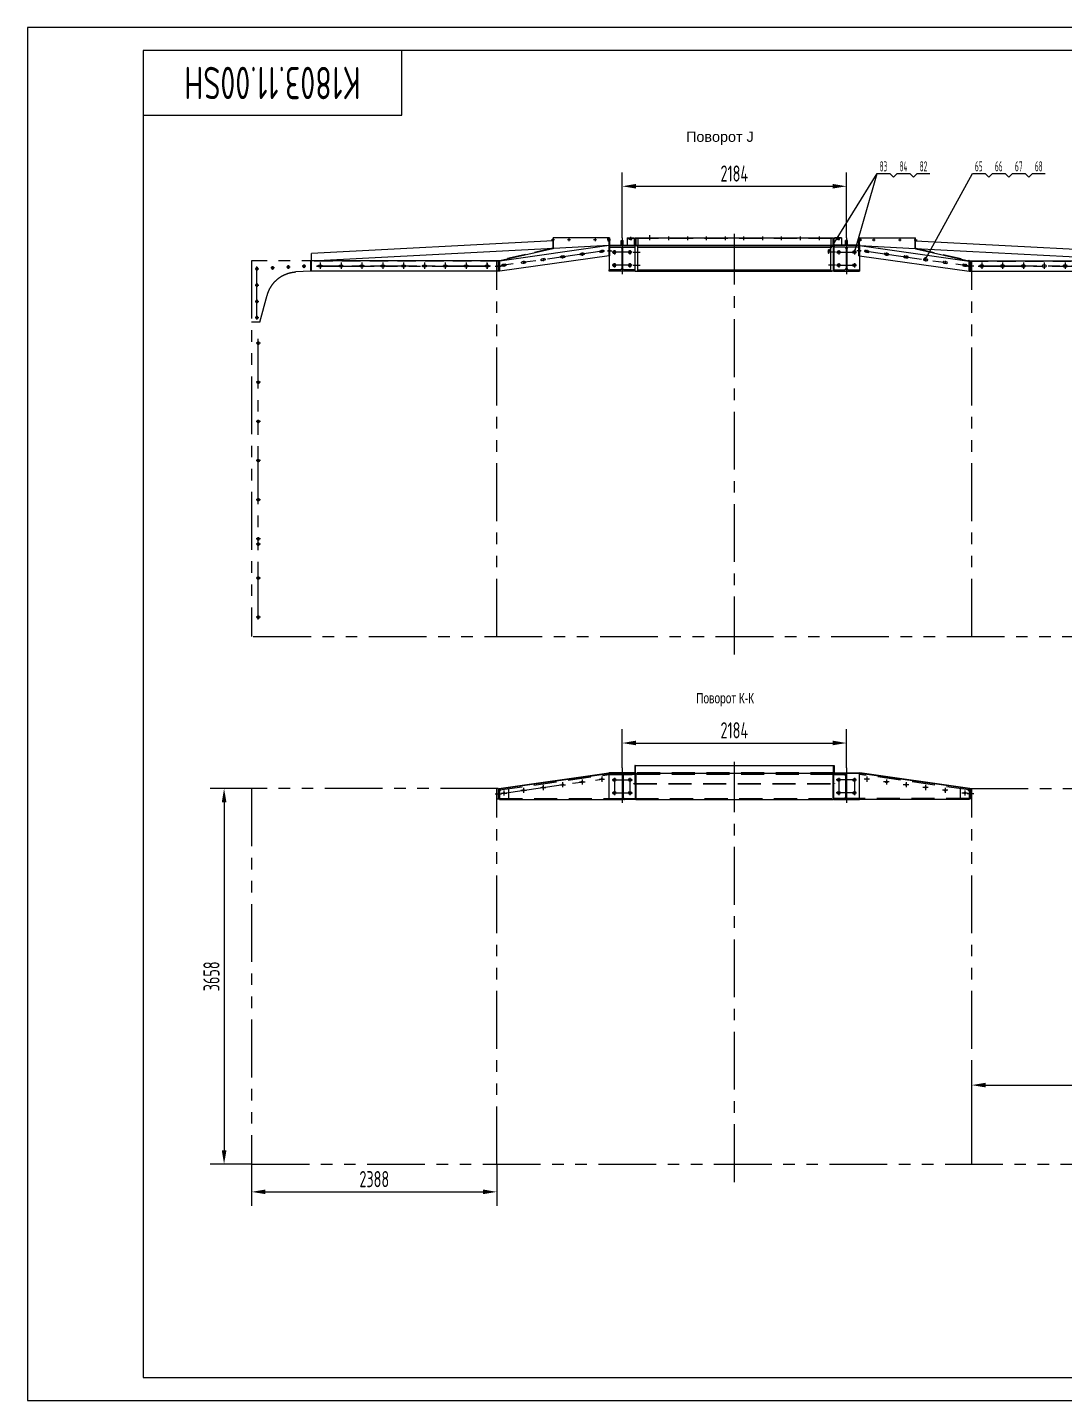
# Model space of a CAD drawing. Header units: millimetres. Extents: x 0 to 18900, y -495 to 13365.
# Drawn here: x 0 to 10096, y 0 to 13365 of the extents above; entities that cross this region are included whole.
import ezdxf
from ezdxf.enums import TextEntityAlignment as Align

# ---------------------------------------------------------------- set-up
doc = ezdxf.new("R2010")
doc.units = ezdxf.units.MM
doc.header["$LTSCALE"] = 450
for name, pattern in [('F', [0.75, 0.5, -0.25]), ('G', [2, 1.25, -0.25, 0.25, -0.25]), ('K', [2.5, 1.25, -0.25, 0.25, -0.25, 0.25, -0.25])]:
    doc.linetypes.add(name, pattern=pattern)
for name, color, linetype in [('01', 7, 'Continuous'), ('02', 1, 'Continuous'), ('04', 2, 'F'), ('05', 4, 'G'), ('07', 6, 'K'), ('08', 1, 'Continuous'), ('11', 3, 'Continuous')]:
    doc.layers.add(name, color=color, linetype=linetype)
doc.styles.get("Standard").update_dxf_attribs({"font": 'isocp', "width": 0.707, "bigfont": 'intecad.shx'})
doc.dimstyles.new('INTE', dxfattribs={"dimscale": 45, "dimtxt": 3.5, "dimasz": 3, "dimexe": 3, "dimexo": 0, "dimgap": 1, "dimtad": 1, "dimdec": 0, "dimdsep": 46, "dimtxsty": 'Standard', "dimcen": 0, "dimclrd": 1, "dimclre": 1, "dimclrt": 3, "dimadec": 4, "dimazin": 0, "dimtfac": 1, "dimtdec": 0, "dimtmove": 0, "dimatfit": 0, "dimfxl": 1, "dimarcsym": 0})

# ---------------------------------------------------------------- blocks, each defined once
blk = doc.blocks.new('16')
at = {"layer": '07', "color": 6, "linetype": 'K'}
for p, q in [((8496, 16975), (8434, 16975)), ((8465, 17026), (10865, 17026)), ((8465, 17026), (8465, 16925)), ((8477, 13368), (8477, 17026)), ((10234, 16975), (8539, 16975)), ((8574, 17009), (8574, 16947)), ((8777, 17009), (8777, 16947)), ((8980, 17009), (8980, 16947)), ((9183, 17009), (9183, 16947)), ((9386, 17009), (9386, 16947)), ((9589, 17009), (9589, 16947)), ((9792, 17009), (9792, 16947)), ((9995, 17009), (9995, 16947)), ((10198, 17009), (10198, 16947)), ((10293, 17026), (10293, 16925)), ((10865, 17026), (10865, 13368)), ((8477, 16925), (10293, 16925)), ((10293, 16925), (10434, 16918)), ((10814, 16453), (10814, 16970)), ((10784, 16427), (10713, 16692)), ((10832, 16473), (10795, 16473)), ((10784, 16427), (10865, 16427)), ((10779, 16224), (10821, 16224)), ((10793, 16229), (10793, 16224)), ((10793, 16219), (10793, 16224)), ((10801, 13533), (10801, 16267)), ((10809, 16229), (10809, 16224)), ((10809, 16219), (10809, 16224)), ((10779, 15843), (10821, 15843)), ((10793, 15848), (10793, 15843)), ((10793, 15838), (10793, 15843)), ((10809, 15848), (10809, 15843)), ((10809, 15838), (10809, 15843)), ((10779, 15462), (10821, 15462)), ((10793, 15467), (10793, 15462)), ((10793, 15457), (10793, 15462)), ((10809, 15467), (10809, 15462)), ((10809, 15457), (10809, 15462)), ((10779, 15081), (10821, 15081)), ((10793, 15086), (10793, 15081)), ((10793, 15076), (10793, 15081)), ((10809, 15086), (10809, 15081)), ((10809, 15076), (10809, 15081)), ((10793, 14705), (10793, 14700)), ((10809, 14705), (10809, 14700)), ((10779, 14700), (10821, 14700)), ((10793, 14695), (10793, 14700)), ((10809, 14695), (10809, 14700)), ((10779, 14319), (10821, 14319)), ((10793, 14324), (10793, 14319)), ((10793, 14314), (10793, 14319)), ((10809, 14324), (10809, 14319)), ((10809, 14314), (10809, 14319)), ((10779, 14268), (10821, 14268)), ((10793, 14273), (10793, 14268)), ((10793, 14263), (10793, 14268)), ((10809, 14273), (10809, 14268)), ((10809, 14263), (10809, 14268)), ((10779, 13938), (10821, 13938)), ((10793, 13943), (10793, 13938)), ((10793, 13933), (10793, 13938)), ((10809, 13943), (10809, 13938)), ((10809, 13933), (10809, 13938)), ((10779, 13557), (10821, 13557)), ((10793, 13562), (10793, 13557)), ((10793, 13552), (10793, 13557)), ((10809, 13562), (10809, 13557)), ((10809, 13552), (10809, 13557))]:
    blk.add_line(p, q, dxfattribs=at)
at = {"layer": '07', "color": 6, "linetype": 'K', "ltscale": 1.25}
for p, q in [((10355, 16991), (10355, 16956)), ((10508, 16983), (10508, 16948)), ((10661, 16975), (10661, 16940)), ((10338, 16973), (10373, 16973)), ((10491, 16965), (10526, 16965)), ((10644, 16957), (10679, 16957)), ((10832, 16949), (10795, 16949)), ((10832, 16790), (10795, 16790)), ((10832, 16631), (10795, 16631))]:
    blk.add_line(p, q, dxfattribs=at)
for centre in [(10355, 16973), (10508, 16965), (10661, 16957)]:
    blk.add_circle(centre, 11, dxfattribs=at)
at = {"layer": '07', "color": 6, "linetype": 'K'}
for centre in [(10814, 16949), (10814, 16790), (10814, 16631), (10814, 16473)]:
    blk.add_circle(centre, 11, dxfattribs=at)
for centre, radius, start, end in [((10418, 16613), 305, 15, 87), ((10801, 16229), 8, 0, 180), ((10801, 16219), 8, 180, 0), ((10801, 15848), 8, 0, 180), ((10801, 15838), 8, 180, 0), ((10801, 15467), 8, 0, 180), ((10801, 15457), 8, 180, 0), ((10801, 15086), 8, 0, 180), ((10801, 15076), 8, 180, 0), ((10801, 14705), 8, 0, 180), ((10801, 14695), 8, 180, 0), ((10801, 14324), 8, 0, 180), ((10801, 14314), 8, 180, 0), ((10801, 14273), 8, 0, 180), ((10801, 14263), 8, 180, 0), ((10801, 13943), 8, 0, 180), ((10801, 13933), 8, 180, 0), ((10801, 13562), 8, 0, 180), ((10801, 13552), 8, 180, 0)]:
    blk.add_arc(centre, radius, start, end, dxfattribs=at)
blk = doc.blocks.new('10')
at = {"ltscale": 0.8}
for p, q in [((8647, 9660), (10999, 9536)), ((8642, 9584), (10999, 9460))]:
    blk.add_line(p, q, dxfattribs=at)
at = {"layer": '01', "ltscale": 0.8}
for p, q in [((8101, 9688), (8642, 9688)), ((8642, 9584), (8642, 9688)), ((8099, 9612), (8099, 9515)), ((8101, 9612), (9167, 9461)), ((8101, 9513), (9167, 9362)), ((10999, 9362), (10999, 9536)), ((9167, 9362), (9167, 9461)), ((9172, 9362), (9172, 9465)), ((9172, 9362), (10999, 9362)), ((10999, 9460), (11001, 9460)), ((10999, 9363), (11001, 9363)), ((11001, 9460), (11001, 9363))]:
    blk.add_line(p, q, dxfattribs=at)
at = {"layer": '01'}
for p, q in [((8101, 9513), (8101, 9688)), ((8101, 9612), (8099, 9612)), ((8101, 9515), (8099, 9515)), ((8159, 9550), (8185, 9546)), ((8161, 9566), (8187, 9562)), ((8350, 9523), (8375, 9519)), ((8352, 9539), (8378, 9535)), ((8540, 9496), (8566, 9492)), ((8542, 9512), (8568, 9508)), ((8731, 9469), (8756, 9465)), ((8733, 9485), (8759, 9481)), ((8921, 9442), (8947, 9438)), ((8923, 9458), (8949, 9454)), ((9112, 9415), (9137, 9411)), ((9114, 9431), (9140, 9427)), ((9303, 9421), (9277, 9421)), ((9277, 9405), (9303, 9405)), ((9506, 9421), (9480, 9421)), ((9480, 9405), (9506, 9405)), ((9709, 9421), (9683, 9421)), ((9683, 9405), (9709, 9405)), ((9912, 9421), (9886, 9421)), ((9886, 9405), (9912, 9405)), ((10115, 9421), (10089, 9421)), ((10089, 9405), (10115, 9405)), ((10318, 9421), (10292, 9421)), ((10292, 9405), (10318, 9405)), ((10521, 9421), (10495, 9421)), ((10495, 9405), (10521, 9405)), ((10724, 9421), (10698, 9421)), ((10698, 9405), (10724, 9405)), ((10927, 9421), (10901, 9421)), ((10901, 9405), (10927, 9405))]:
    blk.add_line(p, q, dxfattribs=at)
at = {"layer": '01', "color": 7, "linetype": 'Continuous', "ltscale": 0.8}
for p, q in [((8642, 9688), (8647, 9688)), ((8647, 9591), (8647, 9688)), ((8101, 9612), (8642, 9584)), ((8650, 9582), (9164, 9464)), ((9167, 9362), (9167, 9459)), ((9167, 9362), (9172, 9362)), ((9172, 9465), (10999, 9465))]:
    blk.add_line(p, q, dxfattribs=at)
at = {"layer": '01'}
for centre, start, end in [((8160, 9558), 81.9331, 261.9331), ((8186, 9554), 261.9331, 81.9331), ((8351, 9531), 81.9331, 261.9331), ((8377, 9527), 261.9331, 81.9331), ((8541, 9504), 81.9331, 261.9331), ((8567, 9500), 261.9331, 81.9331), ((8732, 9477), 81.9331, 261.9331), ((8758, 9473), 261.9331, 81.9331), ((8922, 9450), 81.9331, 261.9331), ((8948, 9446), 261.9331, 81.9331), ((9113, 9423), 81.9331, 261.9331), ((9139, 9419), 261.9331, 81.9331), ((9277, 9413), 90, 270), ((9277, 9413), 90, 270), ((9303, 9413), 270, 90), ((9480, 9413), 90, 270), ((9480, 9413), 90, 270), ((9506, 9413), 270, 90), ((9683, 9413), 90, 270), ((9683, 9413), 90, 270), ((9709, 9413), 270, 90), ((9886, 9413), 90, 270), ((9886, 9413), 90, 270), ((9912, 9413), 270, 90), ((10089, 9413), 90, 270), ((10089, 9413), 90, 270), ((10115, 9413), 270, 90), ((10292, 9413), 90, 270), ((10292, 9413), 90, 270), ((10318, 9413), 270, 90), ((10495, 9413), 90, 270), ((10495, 9413), 90, 270), ((10521, 9413), 270, 90), ((10698, 9413), 90, 270), ((10698, 9413), 90, 270), ((10724, 9413), 270, 90), ((10901, 9413), 90, 270), ((10901, 9413), 90, 270), ((10927, 9413), 270, 90)]:
    blk.add_arc(centre, 8, start, end, dxfattribs=at)
at = {"layer": '01', "color": 7, "linetype": 'Continuous', "ltscale": 0.8}
for centre, radius, start, end in [((8652, 9591), 10, 180, 257.1206), ((9162, 9459), 5, 0, 77.1206)]:
    blk.add_arc(centre, radius, start, end, dxfattribs=at)
at = {"layer": '04', "color": 2, "linetype": 'F', "ltscale": 0.8}
for p, q in [((8651, 9586), (9165, 9469)), ((9172, 9460), (10999, 9460)), ((10999, 9460), (10995, 9460)), ((10995, 9363), (10999, 9363))]:
    blk.add_line(p, q, dxfattribs=at)
for centre, radius, start, end in [((8652, 9591), 5, 180, 257.1206), ((9162, 9459), 10, 0, 77.1206)]:
    blk.add_arc(centre, radius, start, end, dxfattribs=at)
at = {"layer": '05', "color": 4, "linetype": 'G', "ltscale": 0.8}
for p, q in [((8087, 9669), (8115, 9669)), ((8225, 9669), (8253, 9669)), ((8479, 9669), (8507, 9669)), ((8633, 9669), (8661, 9669)), ((8087, 9562), (8115, 9562)), ((9154, 9413), (9188, 9413)), ((9255, 9413), (10948, 9413)), ((9290, 9440), (9290, 9385)), ((9493, 9440), (9493, 9385)), ((9696, 9440), (9696, 9385)), ((9899, 9440), (9899, 9385)), ((10102, 9440), (10102, 9385)), ((10305, 9440), (10305, 9385)), ((10508, 9440), (10508, 9385)), ((10711, 9440), (10711, 9385)), ((10914, 9440), (10914, 9385))]:
    blk.add_line(p, q, dxfattribs=at)
at = {"layer": '05', "color": 4, "linetype": 'G'}
for p, q in [((8239, 9683), (8239, 9655)), ((8493, 9683), (8493, 9655)), ((8146, 9560), (9154, 9417))]:
    blk.add_line(p, q, dxfattribs=at)
at = {"layer": '05', "ltscale": 0.8}
for p, q in [((8173, 9571), (8173, 9541)), ((8364, 9544), (8364, 9514)), ((8554, 9517), (8554, 9487)), ((8745, 9490), (8745, 9460)), ((8935, 9463), (8935, 9433)), ((9126, 9436), (9126, 9406))]:
    blk.add_line(p, q, dxfattribs=at)
at = {"layer": '07', "color": 6, "linetype": 'K', "ltscale": 1.333333}
blk.add_line((9182, 9363), (9194, 9363), dxfattribs=at)
blk = doc.blocks.new('*U6')
at = {"layer": '01'}
for p, q in [((-13, 0), (-13, 12)), ((-13, 12), (0, 12)), ((-13, 7), (0, 7)), ((0, 12), (0, 0)), ((0, -12), (0, 0)), ((-13, 0), (-13, -12)), ((-13, -7), (0, -7)), ((-13, -12), (0, -12))]:
    blk.add_line(p, q, dxfattribs=at)
at = {"layer": '05'}
blk.add_line((-14, 0), (1, 0), dxfattribs=at)
blk = doc.blocks.new('11')
at = {"layer": '02', "linetype": 'Continuous'}
h = blk.add_hatch(dxfattribs=at)
h.set_pattern_fill('_USER', color=1, scale=0.5, angle=45, style=0, double=1, pattern_type=0)
h.set_pattern_definition([(135, (9908.5438, 9024.83607), (0.35355339, 0.35355339), []), (45, (9908.5438, 9024.83607), (0.35355339, -0.35355339), [])])
h.paths.add_polyline_path([(7246, 9612), (7236, 9612), (7236, 9622, 0.414214)])
h = blk.add_hatch(dxfattribs=at)
h.set_pattern_fill('_USER', color=1, scale=0.5, angle=45, style=0, double=1, pattern_type=0)
h.set_pattern_definition([(45, (4812.68927, 9024.83607), (-0.35355339, 0.35355339), []), (135, (4812.68927, 9024.83607), (-0.35355339, -0.35355339), [])])
h.paths.add_polyline_path([(7486, 9612), (7486, 9622, -0.414214), (7476, 9612)])
at = {"layer": '04', "linetype": 'F'}
h = blk.add_hatch(dxfattribs=at)
h.set_pattern_fill('_USER', color=2, scale=0.5, angle=45, style=0, double=1, pattern_type=0)
h.set_pattern_definition([(135, (9762.7264, 8973.6257), (0.35355339, 0.35355339), []), (45, (9762.7264, 8973.6257), (0.35355339, -0.35355339), [])])
h.paths.add_polyline_path([(7486, 9598), (7486, 9593), (7481, 9598)])
for p, q in [((7236, 9622), (7236, 9678)), ((7241, 9622), (7241, 9678)), ((7312, 9688), (7246, 9688)), ((7312, 9683), (7246, 9683)), ((7481, 9622), (7481, 9688)), ((7486, 9688), (7481, 9688)), ((7486, 9622), (7486, 9688)), ((7486, 9612), (7236, 9612)), ((7236, 9612), (7236, 9362)), ((7476, 9617), (7246, 9617)), ((7476, 9612), (7246, 9612)), ((7486, 9612), (7486, 9362)), ((7236, 9362), (7486, 9362))]:
    blk.add_line(p, q)
for centre in [(7285, 9548), (7437, 9548), (7285, 9421), (7437, 9421)]:
    blk.add_circle(centre, 14.2)
for centre, radius, start, end in [((7246, 9678), 10, 90, 180), ((7246, 9678), 5, 90, 180), ((7246, 9622), 10, 180, 270), ((7246, 9622), 5, 180, 270), ((7476, 9622), 10, 270, 0), ((7476, 9622), 5, 270, 0)]:
    blk.add_arc(centre, radius, start, end)
at = {"layer": '01'}
for p, q in [((7246, 9683), (7241, 9678)), ((7312, 9688), (7312, 9617)), ((7351, 9617), (7351, 9662)), ((7371, 9662), (7351, 9662)), ((7371, 9617), (7371, 9662)), ((7236, 9622), (7236, 9612)), ((7246, 9617), (7241, 9622)), ((7486, 9622), (7486, 9612))]:
    blk.add_line(p, q, dxfattribs=at)
at = {"layer": '04', "color": 2, "linetype": 'F'}
for p, q in [((7236, 9612), (7236, 9598)), ((7340, 9598), (7236, 9598)), ((7356, 9582), (7356, 9392)), ((7365, 9582), (7365, 9392)), ((7486, 9598), (7381, 9598)), ((7480, 9511), (7480, 9598)), ((7480, 9598), (7481, 9598)), ((7480, 9511), (7486, 9511)), ((7481, 9598), (7486, 9593)), ((7486, 9598), (7486, 9612)), ((7486, 9593), (7486, 9598)), ((7486, 9511), (7486, 9593)), ((7236, 9376), (7340, 9376)), ((7236, 9376), (7236, 9362)), ((7381, 9376), (7486, 9376)), ((7486, 9362), (7486, 9376))]:
    blk.add_line(p, q, dxfattribs=at)
for centre, start, end in [((7340, 9582), 0, 90), ((7381, 9582), 90, 180), ((7340, 9392), 270, 0), ((7381, 9392), 180, 270)]:
    blk.add_arc(centre, 16, start, end, dxfattribs=at)
at = {"layer": '05', "color": 4, "linetype": 'G'}
for p, q in [((7280, 9696), (7280, 9666)), ((7361, 9686), (7361, 9333)), ((7505, 9669), (7473, 9669)), ((7262, 9548), (7458, 9548)), ((7285, 9569), (7285, 9527)), ((7437, 9569), (7437, 9527)), ((7502, 9562), (7460, 9562)), ((7262, 9421), (7458, 9421)), ((7285, 9442), (7285, 9400)), ((7437, 9442), (7437, 9400))]:
    blk.add_line(p, q, dxfattribs=at)
at = {"layer": '01', "xscale": -1, "rotation": 270}
blk.add_blockref('*U6', (7280, 9683), dxfattribs=at)
at = {"layer": '01', "xscale": -1}
blk.add_blockref('*U6', (7486, 9669), dxfattribs=at)
blk = doc.blocks.new('*D8')
at = {"layer": '08', "color": 1, "lineweight": -2}
for p, q in [((5789, 11316), (5789, 11954)), ((7973, 11316), (7973, 11954)), ((5924, 11819), (7838, 11819))]:
    blk.add_line(p, q, dxfattribs=at)
at = {"layer": '08', "color": 1}
for points in [[(5924, 11842), (5924, 11797), (5789, 11819)], [(7838, 11842), (7838, 11797), (7973, 11819)]]:
    blk.add_solid(points, dxfattribs=at)
at = {"layer": 'Defpoints', "color": 0}
for p in [(7973, 11819), (5789, 11316), (7973, 11316)]:
    blk.add_point(p, dxfattribs=at)
at = {"layer": '08', "color": 3, "insert": (6881, 11943), "char_height": 157.5, "attachment_point": 5}
blk.add_mtext('2184', dxfattribs=at)
blk = doc.blocks.new('*D9')
at = {"layer": '08', "color": 1, "lineweight": -2}
for p, q in [((5789, 6159), (5789, 6535)), ((7973, 6159), (7973, 6535)), ((5924, 6400), (7838, 6400))]:
    blk.add_line(p, q, dxfattribs=at)
at = {"layer": '08', "color": 1}
for points in [[(5924, 6423), (5924, 6378), (5789, 6400)], [(7838, 6423), (7838, 6378), (7973, 6400)]]:
    blk.add_solid(points, dxfattribs=at)
at = {"layer": 'Defpoints', "color": 0}
for p in [(7973, 6400), (5789, 6159), (7973, 6159)]:
    blk.add_point(p, dxfattribs=at)
at = {"layer": '08', "color": 3, "insert": (6881, 6524), "char_height": 157.5, "attachment_point": 5}
blk.add_mtext('2184', dxfattribs=at)
blk = doc.blocks.new('*D10')
at = {"layer": '08', "color": 1, "lineweight": -2}
for p, q in [((2182, 5958), (1779, 5958)), ((1914, 5823), (1914, 2435)), ((2182, 2300), (1779, 2300))]:
    blk.add_line(p, q, dxfattribs=at)
at = {"layer": '08', "color": 1}
for points in [[(1892, 5823), (1937, 5823), (1914, 5958)], [(1892, 2435), (1937, 2435), (1914, 2300)]]:
    blk.add_solid(points, dxfattribs=at)
at = {"layer": 'Defpoints', "color": 0}
for p in [(2182, 5958), (1914, 2300), (2182, 2300)]:
    blk.add_point(p, dxfattribs=at)
at = {"layer": '08', "color": 3, "insert": (1791, 4129), "char_height": 157.5, "attachment_point": 5, "rotation": 90}
blk.add_mtext('3658', dxfattribs=at)
blk = doc.blocks.new('*D12')
at = {"layer": '08', "color": 1, "lineweight": -2}
for p, q in [((2182, 2300), (2182, 1896)), ((4570, 2300), (4570, 1896)), ((2317, 2031), (4435, 2031))]:
    blk.add_line(p, q, dxfattribs=at)
at = {"layer": '08', "color": 1}
for points in [[(2317, 2054), (2317, 2009), (2182, 2031)], [(4435, 2054), (4435, 2009), (4570, 2031)]]:
    blk.add_solid(points, dxfattribs=at)
at = {"layer": 'Defpoints', "color": 0}
for p in [(2182, 2300), (4570, 2300), (4570, 2031)]:
    blk.add_point(p, dxfattribs=at)
at = {"layer": '08', "color": 3, "insert": (3376, 2155), "char_height": 157.5, "attachment_point": 5}
blk.add_mtext('2388', dxfattribs=at)
blk = doc.blocks.new('*D13')
at = {"layer": '08', "color": 1, "lineweight": -2}
for p, q in [((9192, 2300), (9192, 3205)), ((11580, 2300), (11580, 3205)), ((9327, 3070), (11445, 3070))]:
    blk.add_line(p, q, dxfattribs=at)
at = {"layer": '08', "color": 1}
for points in [[(9327, 3093), (9327, 3048), (9192, 3070)], [(11445, 3093), (11445, 3048), (11580, 3070)]]:
    blk.add_solid(points, dxfattribs=at)
at = {"layer": 'Defpoints', "color": 0}
for p in [(11580, 3070), (9192, 2300), (11580, 2300)]:
    blk.add_point(p, dxfattribs=at)
at = {"layer": '08', "color": 3, "insert": (10386, 3194), "char_height": 157.5, "attachment_point": 5}
blk.add_mtext('2388', dxfattribs=at)
blk = doc.blocks.new('*U31', base_point=(251.96, 168.31))
at = {"layer": '01'}
for p, q in [((251.96, 168.31), (251.96, 182.31)), ((195.96, 168.31), (251.96, 168.31))]:
    blk.add_line(p, q, dxfattribs=at)
blk = doc.blocks.new('*U32')
at = {"layer": '04'}
blk.add_blockref('*U31', (0, 0), dxfattribs=at)
blk = doc.blocks.new('*U33')
at = {"layer": '01'}
for points in [[(415, 292), (25, 292)], [(25, 292), (25, 5)], [(415, 5), (415, 292)], [(25, 5), (415, 5)]]:
    blk.add_lwpolyline(points, dxfattribs=at)
at = {"layer": '02'}
for points in [[(420, 297), (0, 297)], [(0, 297), (0, 0)], [(420, 0), (420, 297)], [(0, 0), (420, 0)]]:
    blk.add_lwpolyline(points, dxfattribs=at)

msp = doc.modelspace()

# ---------------------------------------------------------------- hatches: boundary and pattern name
at = {"layer": '02', "linetype": 'Continuous'}
h = msp.add_hatch(dxfattribs=at)
h.set_pattern_fill('_USER', color=1, angle=45, style=0, double=1, pattern_type=0)
h.set_pattern_definition([(45, (5392.1438, 9397.7393), (-0.7071068, 0.7071068), []), (135, (5392.1438, 9397.7393), (-0.7071068, -0.7071068), [])])
h.paths.add_polyline_path([(5916.4, 11236.9), (5921.4, 11241.9), (5916.4, 11241.9)])
h.paths.add_polyline_path([(5941.4, 11231.9), (5941.4, 11241.9), (5931.4, 11241.9)])
h.paths.add_polyline_path([(5931.4, 10991.9), (5941.4, 10991.9), (5941.4, 11001.9)])
h = msp.add_hatch(dxfattribs=at)
h.set_pattern_fill('_USER', color=1, angle=45, style=0, double=1, pattern_type=0)
h.set_pattern_definition([(135, (8370.5653, 9397.7393), (0.7071068, 0.7071068), []), (45, (8370.5653, 9397.7393), (0.7071068, -0.7071068), [])])
h.paths.add_polyline_path([(7846.4, 11236.9), (7841.4, 11241.9), (7846.4, 11241.9)])
h.paths.add_polyline_path([(7821.4, 11231.9), (7821.4, 11241.9), (7831.4, 11241.9)])
h.paths.add_polyline_path([(7831.4, 10991.9), (7821.4, 10991.9), (7821.4, 11001.9)])

# ---------------------------------------------------------------- linework, layer by layer
for p, q in [((5916.4, 11317.9), (7846.4, 11317.9)), ((5916.4, 11241.9), (5916.4, 11317.9)), ((5916.4, 11241.9), (7821.4, 11241.9)), ((5921.4, 11241.9), (5916.4, 11236.9)), ((5916.4, 10991.9), (5916.4, 11236.9)), ((5921.4, 11241.9), (5931.4, 11241.9)), ((5941.4, 11231.9), (5931.4, 11241.9)), ((5941.4, 10991.9), (5941.4, 11241.9)), ((5941.4, 11001.9), (5941.4, 11231.9)), ((5941.4, 11227.9), (7821.4, 11227.9)), ((5941.4, 11140.9), (5941.4, 11227.9)), ((7846.4, 11241.9), (5973.4, 11241.9)), ((7821.4, 10991.9), (7821.4, 11241.9)), ((7821.4, 11231.9), (7831.4, 11241.9)), ((7821.4, 11001.9), (7821.4, 11231.9)), ((7821.4, 11140.9), (7821.4, 11227.9)), ((7841.4, 11241.9), (7831.4, 11241.9)), ((7841.4, 11241.9), (7846.4, 11236.9)), ((7846.4, 11241.9), (7846.4, 11317.9)), ((7846.4, 10991.9), (7846.4, 11236.9)), ((5916.4, 10991.9), (7821.4, 10991.9)), ((5916.4, 10991.9), (5931.4, 10991.9)), ((5941.4, 11001.9), (5931.4, 10991.9)), ((5941.4, 11005.9), (7821.4, 11005.9)), ((7821.4, 11001.9), (7831.4, 10991.9)), ((7846.4, 10991.9), (7821.4, 10991.9)), ((4589.1, 5952.7), (5660.8, 6104.5)), ((5662.4, 6098.6), (5656.4, 6103.9)), ((7846.4, 6104.5), (5916.4, 6104.5)), ((5921.4, 6104.5), (5916.4, 6099.5)), ((5916.4, 6099.5), (5916.4, 5855.5)), ((5921.4, 6104.5), (5921.4, 5850.5)), ((7841.4, 6104.5), (7841.4, 5850.5)), ((7841.4, 6104.5), (7846.4, 6099.5)), ((8100.4, 6098.6), (8106.3, 6103.9)), ((9173.7, 5952.7), (8101.9, 6104.5)), ((4600.2, 5954.3), (4594.4, 5948.5)), ((4594.4, 5948.5), (4594.4, 5850.5)), ((9162.5, 5954.3), (9168.4, 5948.5)), ((9168.4, 5952.5), (9168.4, 5850.5)), ((4594.4, 5850.5), (5783.4, 5850.5)), ((5921.4, 5850.5), (5916.4, 5855.5)), ((5921.4, 5850.5), (7841.4, 5850.5)), ((7841.4, 5850.5), (7846.4, 5855.5)), ((9168.4, 5850.5), (7979.4, 5850.5))]:
    msp.add_line(p, q)
at = {"layer": '01'}
for p, q in [((5916.4, 11236.9), (5916.4, 11241.9)), ((7846.4, 11241.9), (7846.4, 11236.9)), ((5916.4, 6180.5), (7846.4, 6180.5)), ((5660.8, 6104.5), (5916.4, 6104.5)), ((5662.4, 5850.5), (5662.4, 6104.5)), ((5916.4, 6104.5), (5916.4, 5850.5)), ((8101.9, 6104.5), (7846.4, 6104.5)), ((7846.4, 6104.5), (7846.4, 5850.5)), ((8100.4, 5850.5), (8100.4, 6104.5)), ((4582.4, 5952.5), (4582.4, 5855.5)), ((4582.4, 5952.5), (4594.4, 5952.5)), ((4594.4, 5952.5), (4594.4, 5855.5)), ((9180.4, 5952.5), (9168.4, 5952.5)), ((9180.4, 5952.5), (9180.4, 5855.5)), ((4582.4, 5855.5), (4594.4, 5855.5)), ((5916.4, 5850.5), (5662.4, 5850.5)), ((7846.4, 5850.5), (8100.4, 5850.5)), ((9180.4, 5855.5), (9168.4, 5855.5))]:
    msp.add_line(p, q, dxfattribs=at)
at = {"layer": '01', "color": 7, "linetype": 'Continuous'}
for p, q in [((5911.4, 6180.5), (5911.4, 6114.5)), ((5916.4, 6180.5), (5911.4, 6180.5)), ((5915.1, 6104.5), (5915.1, 6180.5)), ((5916.4, 6180.5), (5916.4, 6104.5)), ((7846.4, 6180.5), (7846.4, 6104.5)), ((7846.4, 6180.5), (7851.4, 6180.5)), ((7847.6, 6104.5), (7847.6, 6180.5)), ((7851.4, 6180.5), (7851.4, 6114.5)), ((4588.4, 5957.7), (5660.5, 6109.5)), ((5906.4, 6109.5), (5660.5, 6109.5)), ((7856.4, 6109.5), (8102.2, 6109.5)), ((9174.4, 5957.7), (8102.2, 6109.5)), ((4588.4, 5957.7), (4589.1, 5952.7)), ((9174.4, 5957.7), (9173.7, 5952.7))]:
    msp.add_line(p, q, dxfattribs=at)
for centre, radius in [((5400.4, 6021.3), 8), ((5590.9, 6048.3), 8), ((7897.4, 6041.5), 14.5), ((8171.9, 6048.3), 8), ((8362.4, 6021.3), 8), ((4638.4, 5913.3), 8), ((4828.9, 5940.3), 8), ((5019.4, 5967.3), 8), ((5209.9, 5994.3), 8), ((7897.4, 5914.5), 14.5), ((8552.9, 5994.3), 8), ((8743.4, 5967.3), 8), ((8933.9, 5940.3), 8), ((9124.4, 5913.3), 8)]:
    msp.add_circle(centre, radius, dxfattribs=at)
at = {"layer": '01'}
for centre in [(5713.4, 6041.5), (5865.4, 6041.5), (8049.4, 6041.5), (5713.4, 5914.5), (5865.4, 5914.5), (8049.4, 5914.5)]:
    msp.add_circle(centre, 14.5, dxfattribs=at)
at = {"layer": '01', "color": 7, "linetype": 'Continuous'}
for centre, radius, start, end in [((5906.4, 6114.5), 5, 270, 0), ((5906.4, 6114.5), 10, 270, 330.52733), ((7856.4, 6114.5), 10, 209.47267, 270), ((7856.4, 6114.5), 5, 180, 270)]:
    msp.add_arc(centre, radius, start, end, dxfattribs=at)
at = {"layer": '02', "color": 1, "linetype": 'Continuous'}
msp.add_line((7799.1, 11177.9), (8270.9, 11943.8), dxfattribs=at)
at = {"layer": '02'}
for p, q in [((8051.9, 11175.6), (8270.9, 11943.8)), ((8270.9, 11943.8), (8394.9, 11943.8)), ((8394.9, 11943.8), (8430.2, 11908.4)), ((8430.2, 11908.4), (8465.6, 11943.8)), ((8465.6, 11943.8), (8589.6, 11943.8)), ((8589.6, 11943.8), (8624.9, 11908.4)), ((8624.9, 11908.4), (8660.3, 11943.8)), ((8660.3, 11943.8), (8784.3, 11943.8)), ((8739.9, 11104.1), (9198.5, 11943.8)), ((9198.5, 11943.8), (9322.5, 11943.8)), ((9322.5, 11943.8), (9357.8, 11908.4)), ((9357.8, 11908.4), (9393.2, 11943.8)), ((9393.2, 11943.8), (9517.2, 11943.8)), ((9517.2, 11943.8), (9552.5, 11908.4)), ((9552.5, 11908.4), (9587.9, 11943.8)), ((9587.9, 11943.8), (9711.9, 11943.8)), ((9711.9, 11943.8), (9747.2, 11908.4)), ((9747.2, 11908.4), (9782.6, 11943.8)), ((9782.6, 11943.8), (9906.6, 11943.8))]:
    msp.add_line(p, q, dxfattribs=at)
at = {"layer": '04', "color": 2, "linetype": 'F'}
for p, q in [((5916.4, 11312.9), (7846.4, 11312.9)), ((5916.4, 11246.9), (7846.4, 11246.9)), ((5922.4, 11312.9), (5922.4, 11246.9)), ((5942.4, 11312.9), (5942.4, 11246.9)), ((7820.4, 11312.9), (7820.4, 11246.9)), ((7840.4, 11312.9), (7840.4, 11246.9)), ((4594.4, 5943.4), (5662.4, 6094.6)), ((5662.4, 6092.5), (5662.4, 6104.5)), ((5662.4, 6092.5), (5929.4, 6092.5)), ((5789.4, 6081.5), (5789.4, 5873.5)), ((5799.4, 6081.5), (5799.4, 5873.5)), ((5916.4, 6094.5), (5812.4, 6094.5)), ((5915.1, 6007.5), (5915.1, 6104.5)), ((7846.4, 6109.5), (5916.4, 6109.5)), ((7846.4, 6094.5), (5916.4, 6094.5)), ((5929.4, 6104.5), (5929.4, 6092.5)), ((7846.4, 6094.5), (7950.4, 6094.5)), ((7847.6, 6007.5), (7847.6, 6104.5)), ((7963.4, 6081.5), (7963.4, 5873.5)), ((7973.4, 6081.5), (7973.4, 5873.5)), ((9168.4, 5943.4), (8100.4, 6094.6)), ((4607.4, 5945.2), (4594.4, 5932.2)), ((4683.4, 5956), (4683.4, 5850.5)), ((5903.2, 6007.5), (7859.6, 6007.5)), ((5903.2, 6002.5), (5903.2, 6007.5)), ((5903.2, 6002.5), (7859.6, 6002.5)), ((7859.6, 6002.5), (7859.6, 6007.5)), ((9079.4, 5956), (9079.4, 5850.5)), ((9155.4, 5945.2), (9168.4, 5932.2)), ((4607.4, 5850.5), (4594.4, 5863.5)), ((4594.4, 5860.5), (5783.4, 5860.5)), ((5783.4, 5860.5), (5783.4, 5850.5)), ((5812.4, 5860.5), (5916.4, 5860.5)), ((5916.4, 5860.5), (7846.4, 5860.5)), ((7950.4, 5860.5), (7846.4, 5860.5)), ((9168.4, 5860.5), (7979.4, 5860.5)), ((9155.4, 5850.5), (9168.4, 5863.5))]:
    msp.add_line(p, q, dxfattribs=at)
for centre, radius, start, end in [((5812.4, 6081.5), 23, 90, 180), ((5812.4, 6081.5), 13, 90, 180), ((7950.4, 6081.5), 23, 0, 90), ((7950.4, 6081.5), 13, 0, 90), ((5812.4, 5873.5), 23, 180, 270), ((5812.4, 5873.5), 13, 180, 270), ((7950.4, 5873.5), 23, 270, 0), ((7950.4, 5873.5), 13, 270, 0)]:
    msp.add_arc(centre, radius, start, end, dxfattribs=at)
at = {"layer": '05', "color": 4, "linetype": 'G'}
for p, q in [((6056.4, 11343.9), (6056.4, 11294.1)), ((6240.4, 11331.9), (6240.4, 11294.1)), ((6424.4, 11331.9), (6424.4, 11294.1)), ((6608.4, 11331.9), (6608.4, 11294.1)), ((6792.4, 11331.9), (6792.4, 11294.1)), ((6881.4, 7262.4), (6881.4, 11354.9)), ((6970.4, 11331.9), (6970.4, 11294.1)), ((7154.4, 11331.9), (7154.4, 11294.1)), ((7338.4, 11331.9), (7338.4, 11294.1)), ((7522.4, 11331.9), (7522.4, 11294.1)), ((7706.4, 11331.9), (7706.4, 11294.1)), ((5896, 11177.9), (5963.6, 11177.9)), ((7866.7, 11177.9), (7799.1, 11177.9)), ((5896, 11050.9), (5963.6, 11050.9)), ((7866.7, 11050.9), (7799.1, 11050.9)), ((5789.4, 6159.5), (5789.4, 5817.6)), ((6881.4, 2126), (6881.4, 6218.4)), ((7973.4, 6159.5), (7973.4, 5817.6)), ((4638.4, 5913.3), (5590.9, 6048.3)), ((5209.9, 6019.3), (5209.9, 5969.2)), ((5400.4, 6046.3), (5400.4, 5996.2)), ((5590.9, 6073.3), (5590.9, 6023.2)), ((5694.5, 6041.5), (5888.7, 6041.5)), ((5713.4, 6061.5), (5713.4, 5891.5)), ((5865.4, 6061.5), (5865.4, 5891.5)), ((8068.2, 6041.5), (7874, 6041.5)), ((7897.4, 6061.5), (7897.4, 5891.5)), ((8049.4, 6061.5), (8049.4, 5891.5)), ((8171.9, 6073.3), (8171.9, 6023.2)), ((8362.4, 6046.3), (8362.4, 5996.2)), ((8552.9, 6019.3), (8552.9, 5969.2)), ((4563.6, 5906.5), (4613.5, 5906.5)), ((4638.4, 5938.3), (4638.4, 5888.2)), ((4828.9, 5965.3), (4828.9, 5915.2)), ((5019.4, 5992.3), (5019.4, 5942.2)), ((5694.5, 5914.5), (5888.7, 5914.5)), ((8068.2, 5914.5), (7874, 5914.5)), ((8743.4, 5992.3), (8743.4, 5942.2)), ((8933.9, 5965.3), (8933.9, 5915.2)), ((9124.4, 5938.3), (9124.4, 5888.2)), ((9199.1, 5906.5), (9149.2, 5906.5))]:
    msp.add_line(p, q, dxfattribs=at)
at = {"layer": '05'}
for p, q in [((5374.5, 6021.3), (5427.9, 6021.3)), ((5565, 6048.3), (5618.4, 6048.3)), ((8197.7, 6048.3), (8144.3, 6048.3)), ((8388.2, 6021.3), (8334.8, 6021.3)), ((4612.5, 5913.3), (4665.9, 5913.3)), ((4803, 5940.3), (4856.4, 5940.3)), ((4993.5, 5967.3), (5046.9, 5967.3)), ((5184, 5994.3), (5237.4, 5994.3)), ((8578.7, 5994.3), (8525.3, 5994.3)), ((8769.2, 5967.3), (8715.8, 5967.3)), ((8959.7, 5940.3), (8906.3, 5940.3)), ((9150.2, 5913.3), (9096.8, 5913.3))]:
    msp.add_line(p, q, dxfattribs=at)
at = {"layer": '07', "color": 6, "linetype": 'K'}
for p, q in [((2198.5, 7436), (11580.4, 7436)), ((4582.4, 5957.6), (2182.4, 5957.6)), ((2182.4, 5957.6), (2182.4, 2299.6)), ((4551.6, 5906.5), (4613.5, 5906.5)), ((4570.4, 2299.6), (4570.4, 5957.6)), ((4582.4, 5957.6), (4582.4, 5856.5)), ((9211.1, 5906.5), (9149.2, 5906.5)), ((9180.4, 5957.6), (11580.4, 5957.6)), ((9180.4, 5957.6), (9180.4, 5856.5)), ((9192.4, 2299.6), (9192.4, 5957.6)), ((4570.4, 5856.5), (4582.4, 5856.5)), ((9192.4, 5856.5), (9180.4, 5856.5)), ((2182.4, 2299.6), (11580.4, 2299.6))]:
    msp.add_line(p, q, dxfattribs=at)

# ---------------------------------------------------------------- block references
at = {"xscale": -1}
for name, p in [('10', (13763.8, 1629.7)), ('11', (13150, 1629.7))]:
    msp.add_blockref(name, p, dxfattribs=at)
for name, p in [('11', (612.7, 1629.7)), ('10', (-1.1, 1629.7))]:
    msp.add_blockref(name, p)
at = {"layer": '01', "xscale": 45, "yscale": 45, "zscale": 45}
msp.add_blockref('*U33', (0, 0), dxfattribs=at)
at = {"layer": '01', "xscale": 45, "yscale": 45}
msp.add_blockref('*U32', (3645, 12510), dxfattribs=at)
at = {"layer": '01', "xscale": -1}
msp.add_blockref('16', (13047.4, -5932.1), dxfattribs=at)
at = {"layer": '01'}
msp.add_blockref('16', (715.3, -5932.1), dxfattribs=at)

# ---------------------------------------------------------------- texts
at = {"layer": '01', "char_height": 100, "attachment_point": 1}
for s, insert in [('{\\fArial|b0|i0|c204|p34;\\W1;\\C3;Поворот \\fArial|b0|i0|c0|p34;J}', (6411.7, 12351.5)), ('{\\fArial|b0|i0|c204|p34;\\C3;Поворот К-К}', (6509.3, 6886.4))]:
    msp.add_mtext(s, dxfattribs=dict(at, insert=insert))
at = {"layer": '02', "width": 0.605172}
for p, p2 in [((7786.5, 11159), (7810.5, 11159)), ((8039.9, 11155.6), (8063.9, 11155.6)), ((8727.9, 11084.1), (8751.9, 11084.1))]:
    msp.add_text('●', height=40, dxfattribs=at).set_placement(p, p2, align=Align.FIT)
at = {"layer": '11', "width": 0.693499}
msp.add_text('K1803.11.00SH', height=315, rotation=180, dxfattribs=at).set_placement((3243, 12982.5), (1527, 12982.5), align=Align.FIT)
at = {"layer": '11'}
for s, width, p, p2 in [('83', 0.581958, (8295.7, 11963.8), (8370.1, 11963.8)), ('84', 0.556706, (8490.4, 11963.8), (8564.8, 11963.8)), ('82', 0.573679, (8685.1, 11963.8), (8759.5, 11963.8)), ('65', 0.581958, (9223.3, 11963.8), (9297.7, 11963.8)), ('66', 0.578293, (9418, 11963.8), (9492.4, 11963.8)), ('67', 0.601243, (9612.7, 11963.8), (9687.1, 11963.8)), ('68', 0.601243, (9807.4, 11963.8), (9881.8, 11963.8))]:
    msp.add_text(s, height=98.99, dxfattribs=dict(at, width=width)).set_placement(p, p2, align=Align.FIT)

# ---------------------------------------------------------------- dimensions: what is measured, and where the dimension line sits
at = {"layer": '08'}
for base, p1, p2, picture, middle in [((7973.4, 11819.1), (5789.4, 11316.1), (7973.4, 11316.1), '*D8', (6881.4, 11942.9)), ((7973.4, 6400.4), (5789.4, 6159.5), (7973.4, 6159.5), '*D9', (6881.4, 6524.2)), ((11580.4, 3070.4), (9192.4, 2299.6), (11580.4, 2299.6), '*D13', (10386.4, 3194.2)), ((4570.4, 2031.5), (2182.4, 2299.6), (4570.4, 2299.6), '*D12', (3376.4, 2155.2))]:
    dim = msp.add_linear_dim(base=base, p1=p1, p2=p2, dimstyle='INTE', dxfattribs=at)
    dim.commit()
    dim.dimension.update_dxf_attribs({"geometry": picture, "text_midpoint": middle})
dim = msp.add_linear_dim(base=(1914.4, 2299.6), p1=(2182.4, 5957.6), p2=(2182.4, 2299.6), angle=90, dimstyle='INTE', dxfattribs=at)
dim.commit()
dim.dimension.update_dxf_attribs({"geometry": '*D10', "text_midpoint": (1790.6, 4128.6)})

doc.saveas('drawing.dxf')
